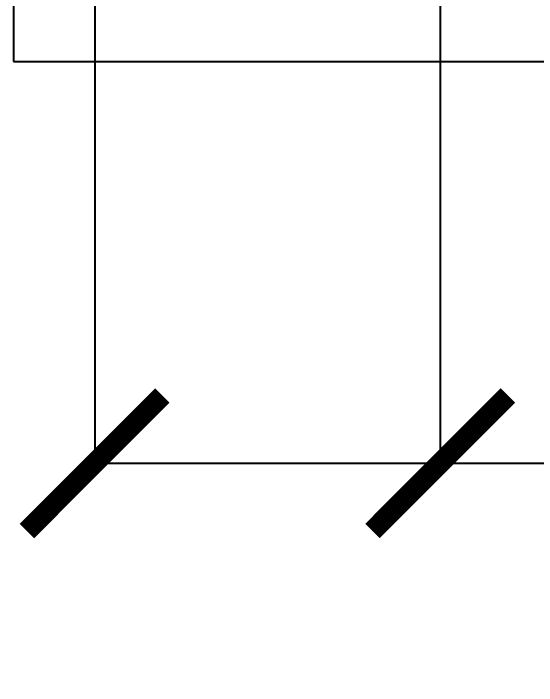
# Model space of a CAD drawing. Header units: inches. Extents: x -713 to 287, y -537 to 251.
# Drawn here: x -375.89 to -337.26, y -537.37 to -487.78 of the extents above; entities that cross this region are included whole.
import ezdxf

# ---------------------------------------------------------------- set-up
doc = ezdxf.new("R2010")
doc.units = ezdxf.units.IN
doc.header["$MEASUREMENT"] = 0
doc.styles.get("Standard").update_dxf_attribs({"font": 'arial.ttf'})
doc.dimstyles.get("Standard").update_dxf_attribs({"dimtxt": 25, "dimasz": 10, "dimexe": 0.18, "dimexo": 0.0625, "dimgap": 0.09, "dimtad": 0, "dimdec": 0, "dimzin": 0, "dimdsep": 46, "dimtxsty": 'Standard', "dimblk": 'ARCHTICK', "dimcen": 10, "dimadec": 0, "dimazin": 0, "dimtfac": 1, "dimtdec": 0, "dimtofl": 0, "dimtmove": 0, "dimatfit": 3, "dimldrblk": 'ARCHTICK', "dimfxl": 1, "dimtolj": 1, "dimtzin": 0, "dimarcsym": 0})

# ---------------------------------------------------------------- blocks, each defined once
blk = doc.blocks.new('_ArchTick')
at = {"color": 0, "linetype": 'ByBlock', "const_width": 0.15}
blk.add_lwpolyline([(-0.5, -0.5), (0.5, 0.5)], dxfattribs=at)
blk = doc.blocks.new('*D14')
at = {"color": 0, "linetype": 'Continuous', "lineweight": -2}
for p, q in [((-369.885, -480.645), (-369.885, -521.147)), ((-344.385, -480.645), (-344.385, -521.147)), ((-369.885, -520.967), (-344.385, -520.967)), ((-344.385, -520.967), (-334.385, -520.967))]:
    blk.add_line(p, q, dxfattribs=at)
at = {"layer": 'Defpoints', "color": 0, "linetype": 'Continuous'}
for p in [(-369.885, -480.583), (-344.385, -480.583), (-344.385, -520.967)]:
    blk.add_point(p, dxfattribs=at)
at = {"color": 0, "linetype": 'Continuous', "lineweight": -2, "xscale": 10, "yscale": 10, "zscale": 10, "rotation": 180}
blk.add_blockref('_ArchTick', (-369.885, -520.967), dxfattribs=at)
at = {"color": 0, "linetype": 'Continuous', "lineweight": -2, "xscale": 10, "yscale": 10, "zscale": 10}
blk.add_blockref('_ArchTick', (-344.385, -520.967), dxfattribs=at)
at = {"color": 0, "linetype": 'Continuous', "insert": (-316.185, -520.967), "char_height": 25, "attachment_point": 5}
blk.add_mtext('\\A1;26', dxfattribs=at)

msp = doc.modelspace()

# ---------------------------------------------------------------- linework, layer by layer
at = {"linetype": 'Continuous'}
for p, q in [((-375.885, -291.333), (-375.885, -491.333)), ((-375.885, -491.333), (-255.237, -491.333))]:
    msp.add_line(p, q, dxfattribs=at)

# ---------------------------------------------------------------- dimensions: what is measured, and where the dimension line sits
dim = msp.add_linear_dim(base=(-344.38503423, -520.966747624), p1=(-369.88503423, -480.582763699), p2=(-344.38503423, -480.582763699), dimstyle='Standard', dxfattribs=at)
dim.commit()
dim.dimension.update_dxf_attribs({"geometry": '*D14', "text_midpoint": (-316.184529455, -520.966747624)})

doc.saveas('drawing.dxf')
